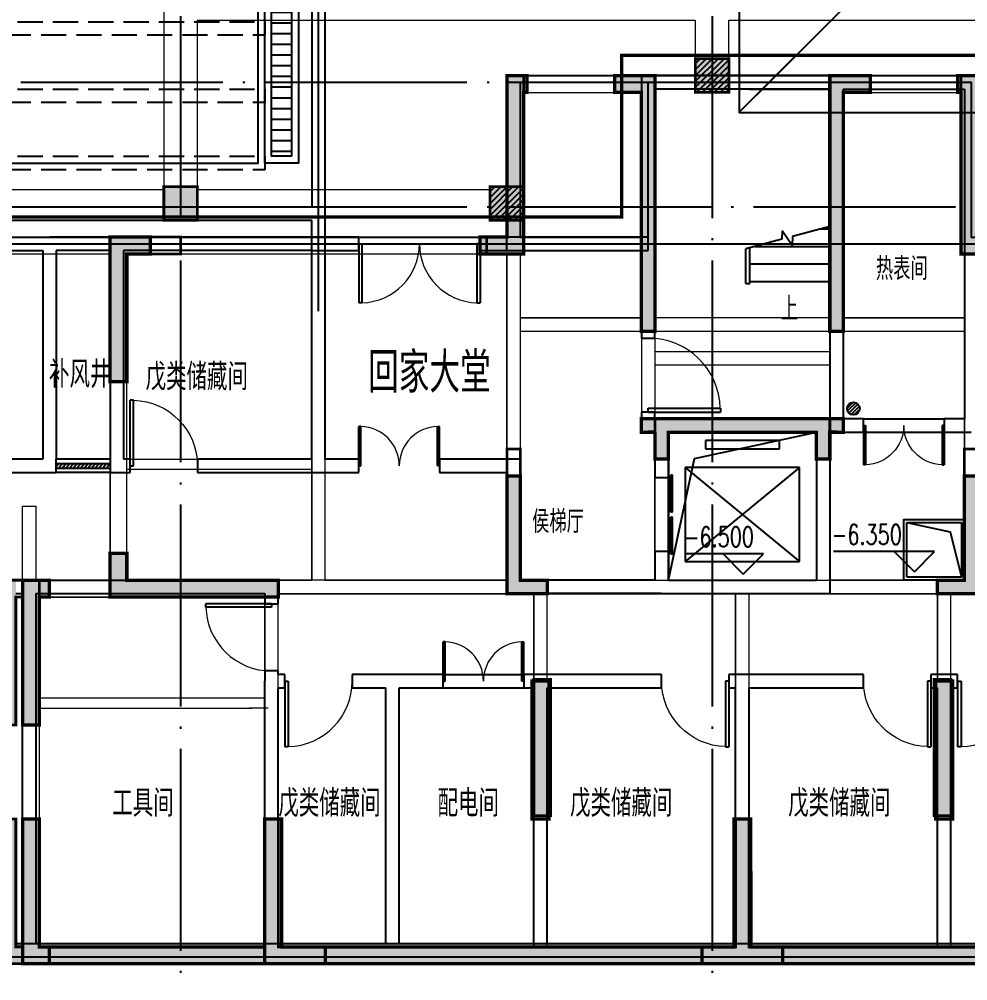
# Model space of a CAD drawing. Extents: x 290727 to 13733020, y 1731457 to 3643100.
# Drawn here: x 629512 to 643612, y 2141326 to 2155617 of the extents above; entities that cross this region are included whole.
import ezdxf

# ---------------------------------------------------------------- set-up
doc = ezdxf.new("R2010")
doc.units = 0
doc.header["$LTSCALE"] = 10
for name, pattern in [('__DASH', [0.35, 0.25, -0.1]), ('DASH', [0.35, 0.25, -0.1]), ('DASHED', [0.75, 0.5, -0.25]), ('DOTE', [2.42, 2, -0.2, 0.02, -0.2]), ('线型3', [500, 300, -200])]:
    doc.linetypes.add(name, pattern=pattern)
doc.layers.get('0').update_dxf_attribs({"linetype": 'CONTINUOUS'})
for name, color, linetype in [('AXIS', 3, 'CONTINUOUS'), ('BEAM_CON', 4, 'CONTINUOUS'), ('BEAM_DASH', 144, 'DASHED'), ('BEAM_SE', 144, 'DASHED'), ('COLU', 2, 'CONTINUOUS'), ('COLUMN', 9, 'CONTINUOUS'), ('DIM_ELEV', 3, 'CONTINUOUS'), ('DIM_SYMB', 3, 'CONTINUOUS'), ('DIM_给水', 3, 'CONTINUOUS'), ('DOTE', 8, 'DOTE'), ('EQUIP_地漏', 7, 'CONTINUOUS'), ('EVTR', 2, 'CONTINUOUS'), ('pl', 7, 'CONTINUOUS'), ('PUB_HATCH', 8, 'CONTINUOUS'), ('PUB_TEXT', 7, 'CONTINUOUS'), ('STAIR', 2, 'CONTINUOUS'), ('TWT_TEXT', 7, 'CONTINUOUS'), ('WALL', 255, 'CONTINUOUS'), ('WINDOW', 4, 'CONTINUOUS'), ('作业图', 4, 'CONTINUOUS'), ('回家路线', 4, 'CONTINUOUS'), ('排水', 61, 'CONTINUOUS'), ('文字', 4, 'CONTINUOUS'), ('柱', 2, 'CONTINUOUS'), ('水箱', 7, 'CONTINUOUS'), ('洞口边线', 7, 'CONTINUOUS'), ('看线', 163, 'CONTINUOUS'), ('防火分区示意线', 4, 'CONTINUOUS'), ('防火分区线', 7, 'CONTINUOUS'), ('集水坑', 181, 'DASH')]:
    doc.layers.add(name, color=color, linetype=linetype)
doc.layers.add('DIM_MODI', color=6, linetype='CONTINUOUS', plot=False)
for name, color, linetype, lineweight in [('S_ConcWall', 8, 'CONTINUOUS', 35), ('S_DoorDash', 174, '线型3', 18), ('S_Hole', 9, 'CONTINUOUS', 18)]:
    doc.layers.add(name, color=color, linetype=linetype, lineweight=lineweight)
doc.layers.get('0').off()
doc.styles.add('_TCH_DIM', font='SIMPLEX', dxfattribs={"bigfont": 'GBCBIG'})
doc.styles.add('HNSJY', font='HNSJY-07', dxfattribs={"width": 0.8, "bigfont": 'HNSJY-HZ'})
pattern_1 = [(90, (-619662.33, -2149479.24), (-158.75, 1e-14), [])]

# ---------------------------------------------------------------- blocks, each defined once
blk = doc.blocks.new('A$C55C93FC2')
at = {"layer": 'DOTE', "linetype": 'DOTE', "ltscale": 150}
for p, q in [((146984.1, 127235.5), (146984.1, 12200)), ((154884.1, 127235.5), (154884.1, 12200)), ((10299.5, 28242.4), (252290.8, 28242.4)), ((10299.5, 26392.4), (252290.8, 26392.4)), ((10299.5, 15242.4), (252290.8, 15242.4))]:
    blk.add_line(p, q, dxfattribs=at)
blk = doc.blocks.new('A$C1EDA5D86')
at = {"layer": 'DOTE'}
for p, q in [((5961, 19100), (71664, 19100)), ((5961, 8500), (71664, 8500))]:
    blk.add_line(p, q, dxfattribs=at)
blk = doc.blocks.new('A$C77C449D8')
at = {"layer": '看线'}
h = blk.add_hatch(dxfattribs=at)
h.set_pattern_fill('ANSI31', color=256, scale=100, angle=45, style=0)
h.set_pattern_definition(pattern_1)
h.paths.add_polyline_path([(7250, 8051), (4400, 8051), (4400, 8351), (7250, 8351)])
h = blk.add_hatch(dxfattribs=at)
h.set_pattern_fill('ANSI31', color=256, scale=100, angle=45, style=0)
h.set_pattern_definition(pattern_1)
h.paths.add_polyline_path([(13700, 8351), (8950, 8351), (8950, 8051), (13700, 8051)])
h = blk.add_hatch(dxfattribs=at)
h.set_pattern_fill('ANSI31', color=256, scale=100, angle=495.0027, style=0)
h.set_pattern_definition([(180.002708, (-620762.33, -2149479.24), (0.007502, -158.75), [])])
h.paths.add_polyline_path([(4700, 8051), (4400, 8051), (4400, 4101), (4700, 4101)])
h = blk.add_hatch(dxfattribs=at)
h.set_pattern_fill('ANSI31', color=256, scale=100, angle=495.0027, style=0)
h.set_pattern_definition([(180.002708, (-619462.33, -2149479.24), (0.007502, -158.75), [])])
h.paths.add_polyline_path([(13700, 4101), (13400, 4101), (13400, 8051), (13700, 8051)])
for points in [[(4300, 4001), (4300, 4501), (4300, 4501), (4300, 8451), (7250, 8451), (7250, 7951), (4800, 7951), (4800, 4001)], [(8950, 8451), (13800, 8451), (13800, 4001), (13300, 4001), (13300, 7951), (8950, 7951)], [(7250, 8051), (4400, 8051), (4400, 8351), (7250, 8351)], [(13700, 8351), (8950, 8351), (8950, 8051), (13700, 8051)], [(4700, 8051), (4400, 8051), (4400, 4101), (4700, 4101)], [(13700, 4101), (13400, 4101), (13400, 8051), (13700, 8051)]]:
    blk.add_lwpolyline(points, close=True)
at = {"layer": 'DIM_给水', "color": 8}
for points in [[(1191, 7101), (2151, 7101), (2151, 7701), (1191, 7701), (1191, 7101)], [(4250, 7601), (3400, 7601), (3400, 4701), (4250, 4701), (4250, 7601)], [(1191, 5901), (2151, 5901), (2151, 6501), (1191, 6501), (1191, 5901)]]:
    blk.add_lwpolyline(points, dxfattribs=at)
at = {"layer": 'TWT_TEXT', "color": 8}
for points in [[(3650, 6101), (3650, 6401), (4150, 6401), (4150, 6101)], [(3650, 5701), (3650, 6001), (4150, 6001), (4150, 5701)], [(3650, 5301), (3650, 5601), (4150, 5601), (4150, 5301)], [(3650, 4901), (3650, 5201), (4150, 5201), (4150, 4901)]]:
    blk.add_lwpolyline(points, close=True, dxfattribs=at)
at = {"layer": '排水'}
for points in [[(4400, 4101), (4400, 4401), (4400, 4401), (4400, 8351), (7250, 8351), (7250, 8051), (4700, 8051), (4700, 4101)], [(8950, 8351), (13700, 8351), (13700, 4101), (13400, 4101), (13400, 8051), (8950, 8051)]]:
    blk.add_lwpolyline(points, close=True, dxfattribs=at)
at = {"layer": '水箱', "color": 8, "linetype": '__DASH', "ltscale": 150, "flags": 128}
for points in [[(5100, 7401), (5100, 7601), (13100, 7601), (13300, 7601), (13300, 7401)], [(5100, 6401), (5100, 6601), (13100, 6601), (13300, 6601), (13300, 6401)], [(5100, 5901), (5100, 6101), (13100, 6101), (13300, 6101), (13300, 5901)], [(5100, 4901), (5100, 5101), (13100, 5101), (13300, 5101), (13300, 4901)], [(5100, 3901), (5100, 4101), (13100, 4101), (13300, 4101), (13300, 3901)]]:
    blk.add_lwpolyline(points, close=True, dxfattribs=at)
at = {"layer": '水箱', "color": 8, "linetype": 'Continuous', "flags": 128}
blk.add_lwpolyline([(5200, 7501), (5200, 4001), (13200, 4001), (13200, 7501)], close=True, dxfattribs=at)
blk = doc.blocks.new('A$C0FD13E37')
h = blk.add_hatch(color=0)
h.dxf.hatch_style = 1
h.paths.add_polyline_path([(13575, 4200), (13825, 4200), (13825, 2150), (13575, 2150)])
h.paths.add_polyline_path([(7575, 4200), (7825, 4200), (7825, 2150), (7575, 2150)])
h.paths.add_polyline_path([(3600, 0), (3600, 2150), (3850, 2150), (3850, 250), (4500, 250), (4500, 0)])
h.paths.add_polyline_path([(8800, 12950), (8800, 13200), (9400, 13200), (9400, 9400), (9200, 9400), (9200, 12950)])
h.paths.add_polyline_path([(12200, 12950), (12200, 9400), (12000, 9400), (12000, 13200), (12600, 13200), (12600, 12950)])
h.paths.add_polyline_path([(7200, 5500), (7200, 7250), (7400, 7250), (7400, 5700), (7800, 5700), (7800, 5500)])
h.paths.add_polyline_path([(14000, 5700), (14000, 7250), (14200, 7250), (14200, 5500), (13600, 5500), (13600, 5700)])
h.paths.add_polyline_path([(0, 0), (0, 2150), (250, 2150), (250, 250), (400, 250), (400, 0)])
h.paths.add_polyline_path([(250, 5450), (250, 3550), (0, 3550), (0, 5700), (400, 5700), (400, 5450)])
h.paths.add_polyline_path([(10100, 250), (10575, 250), (10575, 2150), (10825, 2150), (10825, 250), (11300, 250), (11300, 0), (10575, 0), (10100, 0)])
h.paths.add_polyline_path([(17550, 250), (17550, 2150), (17800, 2150), (17800, 0), (16900, 0), (16900, 250)])
h.paths.add_polyline_path([(19850, 5700), (19850, 6050), (20100, 6050), (20100, 5450), (17950, 5450), (17950, 5700)])
h.paths.add_polyline_path([(7450, 12950), (7450, 10550), (6800, 10550), (6800, 10800), (7200, 10800), (7200, 13200), (7500, 13200), (7500, 12950)])
h.paths.add_polyline_path([(14200, 13200), (14200, 10800), (14600, 10800), (14600, 10550), (13950, 10550), (13950, 12950), (13900, 12950), (13900, 13200)])
h.paths.add_polyline_path([(19850, 10550), (19500, 10550), (19500, 10800), (20100, 10800), (20100, 8650), (19850, 8650)])
h.paths.add_polyline_path([(1300, 5450), (1300, 6100), (1550, 6100), (1550, 5700), (3450, 5700), (3450, 5450)])
h.paths.add_polyline_path([(1550, 10550), (1550, 8650), (1300, 8650), (1300, 10800), (1900, 10800), (1900, 10550)])
h.paths.add_polyline_path([(28775, 4200), (29025, 4200), (29025, 2150), (28775, 2150)])
h.paths.add_polyline_path([(34775, 4199), (35025, 4199), (35025, 2149), (34775, 2149)])
h.paths.add_polyline_path([(38750, 250), (38750, 2149), (39000, 2149), (39000, 0), (38100, 0), (38100, 250)])
h.paths.add_polyline_path([(33400, 12949), (33800, 12949), (33800, 13199), (33200, 13199), (33200, 9399), (33400, 9399)])
h.paths.add_polyline_path([(30600, 13200), (30600, 9400), (30400, 9400), (30400, 12950), (30000, 12950), (30000, 13200)])
h.paths.add_polyline_path([(35200, 5700), (35200, 7249), (35400, 7249), (35400, 5500), (34800, 5500), (34800, 5700)])
h.paths.add_polyline_path([(28400, 5500), (28400, 7250), (28600, 7250), (28600, 5700), (29000, 5700), (29000, 5500)])
h.paths.add_polyline_path([(31300, 250), (31774, 250), (31775, 2150), (32025, 2150), (32024, 250), (32500, 250), (32500, 0), (32024, 0), (31300, 0)])
h.paths.add_polyline_path([(24800, 0), (24800, 2150), (25050, 2150), (25050, 250), (25700, 250), (25700, 0)])
h.paths.add_polyline_path([(22500, 5450), (22500, 6050), (22750, 6050), (22750, 5700), (24650, 5700), (24650, 5450)])
h.paths.add_polyline_path([(22500, 10800), (23100, 10800), (23100, 10550), (22750, 10550), (22750, 8650), (22500, 8650)])
h.paths.add_polyline_path([(28650, 12950), (28650, 10550), (28000, 10550), (28000, 10800), (28400, 10800), (28400, 13200), (28700, 13200), (28700, 12950)])
h.paths.add_polyline_path([(35400, 13199), (35400, 10799), (35800, 10799), (35800, 10549), (35150, 10549), (35150, 12949), (35100, 12949), (35100, 13199)])
h.paths.add_polyline_path([(41050, 5700), (41050, 6099), (41300, 6099), (41300, 5450), (39150, 5450), (39150, 5700)])
h.paths.add_polyline_path([(41300, 10799), (41300, 8649), (41050, 8649), (41050, 10549), (40700, 10549), (40700, 10799)])
h.paths.add_polyline_path([(42350, 5450), (42200, 5450), (42200, 5700), (42600, 5700), (42600, 3549), (42350, 3549)])
h.paths.add_polyline_path([(42600, 0), (42200, 0), (42200, 250), (42350, 250), (42350, 2149), (42600, 2149)])
h.paths.add_polyline_path([(21600, 0), (21175, 0), (21000, 0), (21000, 250), (21175, 250), (21175, 2150), (21425, 2150), (21425, 250), (21600, 250)])
h.paths.add_polyline_path([(30600, 8100), (30400, 8100), (30400, 7900), (30600, 7900), (30600, 7500), (30800, 7500), (30800, 7900), (33000, 7899), (33000, 7500), (33200, 7500), (33200, 7900), (33200, 7900), (33200, 8099)])
h.paths.add_polyline_path([(56275, 4200), (56525, 4200), (56525, 2150), (56275, 2150)])
h.paths.add_polyline_path([(50275, 4200), (50525, 4200), (50525, 2150), (50275, 2150)])
h.paths.add_polyline_path([(46300, 0), (46300, 2150), (46550, 2150), (46550, 250), (47200, 250), (47200, 0)])
h.paths.add_polyline_path([(51500, 12950), (51500, 13200), (52100, 13200), (52100, 9400), (51900, 9400), (51900, 12950)])
h.paths.add_polyline_path([(54900, 12950), (54900, 9400), (54700, 9400), (54700, 13200), (55300, 13200), (55300, 12950)])
h.paths.add_polyline_path([(49900, 5500), (49900, 7250), (50100, 7250), (50100, 5700), (50500, 5700), (50500, 5500)])
h.paths.add_polyline_path([(56700, 5700), (56700, 7250), (56900, 7250), (56900, 5500), (56300, 5500), (56300, 5700)])
h.paths.add_polyline_path([(42700, 0), (42700, 2150), (42950, 2150), (42950, 250), (43100, 250), (43100, 0)])
h.paths.add_polyline_path([(42950, 5450), (42950, 3550), (42700, 3550), (42700, 5700), (43100, 5700), (43100, 5450)])
h.paths.add_polyline_path([(52800, 250), (53275, 250), (53275, 2150), (53525, 2150), (53525, 250), (54000, 250), (54000, 0), (53275, 0), (52800, 0)])
h.paths.add_polyline_path([(60250, 250), (60250, 2150), (60500, 2150), (60500, 0), (59600, 0), (59600, 250)])
h.paths.add_polyline_path([(62550, 5700), (62550, 6050), (62800, 6050), (62800, 5450), (60300, 5450), (60300, 5700)])
h.paths.add_polyline_path([(50150, 12950), (50150, 10550), (49500, 10550), (49500, 10800), (49900, 10800), (49900, 13200), (50200, 13200), (50200, 12950)])
h.paths.add_polyline_path([(56900, 13200), (56900, 10800), (57300, 10800), (57300, 10550), (56650, 10550), (56650, 12950), (56600, 12950), (56600, 13200)])
h.paths.add_polyline_path([(62550, 10550), (62200, 10550), (62200, 10800), (62800, 10800), (62800, 8650), (62550, 8650)])
h.paths.add_polyline_path([(44000, 5450), (44000, 6100), (44250, 6100), (44250, 5700), (46500, 5700), (46500, 5450)])
h.paths.add_polyline_path([(44250, 10550), (44250, 8650), (44000, 8650), (44000, 10800), (44600, 10800), (44600, 10550)])
h.paths.add_polyline_path([(63850, 0), (63675, 0), (63675, 250), (63850, 250), (63850, 2150), (64100, 2150), (64100, 250), (64100, 0)])
h.paths.add_polyline_path([(63850, 3549), (63850, 5450), (63700, 5450), (63700, 5700), (64100, 5700), (64100, 3549)])
h.paths.add_polyline_path([(52100, 8100), (51900, 8100), (51900, 7900), (52100, 7900), (52100, 7500), (52300, 7500), (52300, 7900), (54500, 7900), (54500, 7500), (54700, 7500), (54700, 7900), (54900, 7900), (54900, 8100)])
h.paths.add_polyline_path([(9600, 7900), (11800, 7900)], flags=17)
edge = h.paths.add_edge_path()
edge.add_line((11800, 7500), (11800, 7900))
edge.add_line((11800, 7500), (11800, 7900))
edge = h.paths.add_edge_path()
edge.add_line((12000, 8100), (9400, 8100))
edge.add_line((9400, 8100), (9200, 8100))
edge.add_line((9200, 8100), (9200, 7900))
edge.add_line((9200, 7900), (9400, 7900))
at = {"layer": 'S_ConcWall', "color": 0, "lineweight": 35, "ltscale": 1}
for points in [[(50150, 12950), (50150, 10550), (49500, 10550), (49500, 10800), (49900, 10800), (49900, 13200), (50200, 13200), (50200, 12950)], [(51500, 12950), (51500, 13200), (52100, 13200), (52100, 9400), (51900, 9400), (51900, 12950)], [(54900, 12950), (54900, 9400), (54700, 9400), (54700, 13200), (55300, 13200), (55300, 12950)], [(56900, 13200), (56900, 10800), (57300, 10800), (57300, 10550), (56650, 10550), (56650, 12950), (56600, 12950), (56600, 13200)], [(44250, 10550), (44250, 8650), (44000, 8650), (44000, 10800), (44600, 10800), (44600, 10550)], [(49900, 5500), (49900, 7250), (50100, 7250), (50100, 5700), (50500, 5700), (50500, 5500)], [(56700, 5700), (56700, 7250), (56900, 7250), (56900, 5500), (56300, 5500), (56300, 5700)], [(44000, 5450), (44000, 6100), (44250, 6100), (44250, 5700), (46500, 5700), (46500, 5450)], [(42950, 5450), (42950, 3550), (42700, 3550), (42700, 5700), (43100, 5700), (43100, 5450)], [(50275, 4200), (50525, 4200), (50525, 2150), (50275, 2150)], [(56275, 4200), (56525, 4200), (56525, 2150), (56275, 2150)], [(42700, 0), (42700, 2150), (42950, 2150), (42950, 250), (43100, 250), (43100, 0)], [(46300, 0), (46300, 2150), (46550, 2150), (46550, 250), (47200, 250), (47200, 0)], [(52800, 250), (53275, 250), (53275, 2150), (53525, 2150), (53525, 250), (54000, 250), (54000, 0), (53275, 0), (52800, 0)]]:
    blk.add_lwpolyline(points, close=True, dxfattribs=at)
at = {"layer": 'S_ConcWall', "color": 0}
blk.add_lwpolyline([(52100, 8100), (51900, 8100), (51900, 7900), (52100, 7900), (52100, 7500), (52300, 7500), (52300, 7900), (54500, 7900), (54500, 7500), (54700, 7500), (54700, 7900), (54900, 7900), (54900, 8100)], close=True, dxfattribs=at)
blk = doc.blocks.new('A$C71BC4E5A')
at = {"layer": 'DIM_SYMB'}
blk.add_lwpolyline([(-525, 2010, 0, 0, 0), (-525, 2360, 80, 0, 0), (-525, 2660, 0, 0, 0)], format="xyseb", dxfattribs=at)
at = {"layer": 'STAIR'}
for p, q in [((-611, 2894), (-612, 2767)), ((-458, 2673), (-611, 2894)), ((100, 2955), (-457, 2808)), ((-33, 2920), (100, 2920)), ((100, 2140), (100, 2955)), ((-612, 2767), (-1150, 2625)), ((-457, 2808), (-458, 2673)), ((-1150, 2140), (-1150, 2625)), ((-1150, 2110), (-1150, 2625)), ((-1090, 2110), (-1090, 2641)), ((-1017, 2660), (100, 2660)), ((-1090, 2400), (100, 2400)), ((-1150, 2110), (-1090, 2110)), ((-1090, 2140), (100, 2140))]:
    blk.add_line(p, q, dxfattribs=at)
at = {"layer": 'PUB_TEXT', "style": '_TCH_DIM'}
blk.add_text('上', height=357, dxfattribs=at).set_placement((-629, 1555))
blk = doc.blocks.new('$TwtSys$00000141')
for p, q in [((-94, 8), (-10, 92)), ((-94, 8), (-10, 92)), ((-87, -35), (35, 87)), ((-87, -35), (35, 87)), ((-66, -66), (66, 66)), ((-66, -66), (66, 66)), ((-32, -87), (88, 33)), ((-32, -87), (88, 33)), ((11, -92), (92, -11)), ((11, -92), (92, -11))]:
    blk.add_line(p, q)
blk.add_circle((0, 0), 94)
blk.add_circle((0, 0), 94)
blk = doc.blocks.new('$DorLib2D$00000127')
at = {"color": 0, "linetype": 'Continuous'}
for p, q in [((-0.033, 0.795, -93.75), (-0.533, 0.795, -93.75)), ((-0.533, 0.795, -93.75), (-0.533, 0.69, -93.75)), ((-0.033, 0.795, -93.75), (-0.033, 0.69, -93.75)), ((0.033, 0.795, -93.75), (0.033, 0.69, -93.75)), ((0.533, 0.795, -93.75), (0.033, 0.795, -93.75)), ((0.533, 0.795, -93.75), (0.533, 0.69, -93.75)), ((-0.033, 0.69, -93.75), (-0.533, 0.69, -93.75)), ((0.533, 0.69, -93.75), (0.033, 0.69, -93.75)), ((0.5, 0.5, -93.75), (-0.5, 0.5, -93.75))]:
    blk.add_line(p, q, dxfattribs=at)
blk = doc.blocks.new('$DorLib2D$00000001')
for p, q in [((0.45, 0.975), (0.5, 0.975)), ((0.45, 0), (0.45, 0.975)), ((0.5, 0), (0.5, 0.975)), ((0.5, 0), (0.45, 0))]:
    blk.add_line(p, q)
at = {"lineweight": 13}
blk.add_arc((0.475, 0), 0.975, 91.4693, 180, dxfattribs=at)
blk = doc.blocks.new('$DorLib2D$00000002')
for p, q in [((-0.5, 0), (-0.5, 0.4875)), ((-0.475, 0.4875), (-0.5, 0.4875)), ((-0.475, 0), (-0.475, 0.4875)), ((0.475, 0), (0.475, 0.4875)), ((0.475, 0.4875), (0.5, 0.4875)), ((0.5, 0), (0.5, 0.4875)), ((-0.5, 0), (-0.475, 0)), ((0.5, 0), (0.475, 0))]:
    blk.add_line(p, q)
at = {"lineweight": 13}
for centre, start, end in [((-0.4875, 0), 0, 88.53072), ((0.4875, 0), 91.46928, 180)]:
    blk.add_arc(centre, 0.4875, start, end, dxfattribs=at)
blk = doc.blocks.new('$WINLIB2D$00000039')
at = {"color": 0}
for points in [[(-0.5, 0.5), (-0.5, -0.5)], [(0.5, 0.5), (-0.5, 0.5)], [(0.5, -0.5), (0.5, 0.5)], [(-0.5, 0.167), (0.5, 0.167)], [(-0.452, -0.167), (-0.5, 0.084)], [(-0.384, -0.167), (-0.448, 0.167)], [(-0.316, -0.167), (-0.38, 0.167)], [(-0.248, -0.167), (-0.312, 0.167)], [(-0.18, -0.167), (-0.244, 0.167)], [(-0.112, -0.167), (-0.176, 0.167)], [(-0.044, -0.167), (-0.108, 0.167)], [(0.024, -0.167), (-0.04, 0.167)], [(0.092, -0.167), (0.028, 0.167)], [(0.16, -0.167), (0.096, 0.167)], [(0.228, -0.167), (0.164, 0.167)], [(0.296, -0.167), (0.232, 0.167)], [(0.364, -0.167), (0.3, 0.167)], [(0.432, -0.167), (0.368, 0.167)], [(0.5, -0.167), (0.436, 0.167)], [(-0.5, -0.167), (0.5, -0.167)], [(0.5, -0.5), (-0.5, -0.5)]]:
    blk.add_lwpolyline(points, dxfattribs=at)
blk = doc.blocks.new('_FZH')
blk.add_lwpolyline([(-0.5, -0.5), (0.5, -0.5), (0.5, 0.5), (-0.5, 0.5)], close=True)
at = {"layer": 'PUB_HATCH'}
blk.add_solid([(-0.5, -0.5), (0.5, -0.5), (-0.5, 0.5), (0.5, 0.5)], dxfattribs=at)
blk = doc.blocks.new('车库建筑作业图')
at = {"layer": 'PUB_HATCH', "linetype": 'Continuous'}
for points in [[(629346, 2141780), (629362, 2141580), (629662, 2141580), (629662, 2141880), (629462, 2141880)], [(629346, 2141780), (629362, 2141580), (650962, 2141580), (650662, 2141880), (629462, 2141880)], [(629662, 2141880), (629662, 2141580), (633262, 2141580), (633262, 2141880)], [(633262, 2141880), (633262, 2141580), (635062, 2141580), (635062, 2141880)], [(635062, 2141880), (635062, 2141580), (637262, 2141580), (637262, 2141880)], [(637262, 2141880), (637262, 2141580), (640262, 2141580), (640262, 2141880)], [(640262, 2141880), (640262, 2141580), (643262, 2141580), (643262, 2141880)], [(643262, 2141880), (643262, 2141580), (647262, 2141580), (647262, 2141880)]]:
    blk.add_hatch(color=256, dxfattribs=at).paths.add_polyline_path(points)
blk.add_lwpolyline([(643562, 2148180), (643562, 2147280), (642662, 2147280), (642662, 2148180)], close=True)
blk.add_lwpolyline([(642707, 2148135), (643350, 2147996), (643517, 2147325)])
at = {"layer": 'DIM_ELEV'}
for p, q in [((640575, 2147670), (639420, 2147670)), ((640275, 2147370), (639975, 2147670)), ((640275, 2147370), (640575, 2147670)), ((643119, 2147704), (641618, 2147704)), ((642819, 2147404), (642519, 2147704)), ((642819, 2147404), (643119, 2147704))]:
    blk.add_line(p, q, dxfattribs=at)
at = {"layer": 'DIM_MODI', "linetype": 'Continuous'}
blk.add_line((650962, 2141580), (586862, 2141580), dxfattribs=at)
at = {"layer": 'DOTE', "linetype": 'Continuous', "ltscale": 150}
blk.add_line((633962, 2151280), (633962, 2159180), dxfattribs=at)
at = {"layer": 'EVTR'}
for p, q in [((639712, 2149355), (639712, 2149230)), ((640812, 2149355), (639712, 2149355)), ((640812, 2149230), (640812, 2149355)), ((639712, 2149230), (640812, 2149230)), ((641112, 2148955), (639412, 2148955)), ((639412, 2148955), (639412, 2147555)), ((641112, 2148955), (639412, 2147555)), ((639412, 2148955), (641112, 2147555)), ((641112, 2147555), (641112, 2148955)), ((639412, 2147555), (641112, 2147555))]:
    blk.add_line(p, q, dxfattribs=at)
at = {"layer": 'WALL', "linetype": 'Continuous'}
for p, q in [((633862, 2156480), (633862, 2152830)), ((634062, 2152730), (634062, 2156480)), ((624263, 2152830), (631663, 2152830)), ((632163, 2152830), (633862, 2152830)), ((624263, 2152630), (631663, 2152630)), ((632163, 2152630), (633862, 2152630)), ((633862, 2152180), (633862, 2152630)), ((634062, 2152380), (634062, 2152730)), ((629462, 2141880), (629662, 2141880)), ((629462, 2141880), (650662, 2141880)), ((629662, 2141880), (633262, 2141880)), ((633262, 2141880), (635062, 2141880)), ((635062, 2141880), (637262, 2141880)), ((637262, 2141880), (640262, 2141880)), ((640262, 2141880), (643262, 2141880)), ((643262, 2141880), (647262, 2141880)), ((629362, 2141580), (629662, 2141580)), ((629362, 2141580), (650962, 2141580)), ((629662, 2141580), (633262, 2141580)), ((633262, 2141580), (635062, 2141580)), ((635062, 2141580), (637262, 2141580)), ((637262, 2141580), (640262, 2141580)), ((640262, 2141580), (643262, 2141580)), ((643262, 2141580), (647262, 2141580))]:
    blk.add_line(p, q, dxfattribs=at)
at = {"layer": 'WALL'}
for p, q in [((638762, 2154780), (638762, 2152380)), ((641662, 2154780), (638762, 2154780)), ((641662, 2154780), (643762, 2154780)), ((636762, 2152180), (636762, 2154680)), ((636762, 2154680), (636962, 2154680)), ((636962, 2152380), (636962, 2154680)), ((638962, 2154580), (638962, 2152280)), ((641562, 2154580), (638962, 2154580)), ((641562, 2154580), (641562, 2149680)), ((641762, 2154580), (641762, 2149680)), ((641762, 2154580), (643562, 2154580)), ((643562, 2154580), (643562, 2152280)), ((625062, 2152380), (629962, 2152380)), ((630962, 2152380), (629962, 2152380)), ((634062, 2152380), (630962, 2152380)), ((634062, 2149080), (634062, 2152380)), ((634562, 2152380), (634062, 2152380)), ((634562, 2152180), (634562, 2152380)), ((638862, 2152380), (636362, 2152380)), ((636362, 2152380), (636362, 2152180)), ((636962, 2152380), (638762, 2152380)), ((638862, 2152180), (638862, 2152380)), ((625162, 2152180), (629862, 2152180)), ((629862, 2152180), (629862, 2149080)), ((630062, 2152180), (630062, 2149080)), ((630862, 2152180), (630062, 2152180)), ((630862, 2152180), (630862, 2149080)), ((631062, 2152180), (631062, 2149080)), ((633862, 2152180), (631062, 2152180)), ((633862, 2149080), (633862, 2152180)), ((633862, 2152180), (634562, 2152180)), ((636362, 2152180), (638862, 2152180)), ((636762, 2152180), (638762, 2152180)), ((638762, 2152180), (638762, 2150879)), ((638962, 2150879), (638962, 2152280)), ((643562, 2152280), (643562, 2149680)), ((638762, 2150879), (638962, 2150879)), ((638962, 2149779), (638762, 2149779)), ((638762, 2149779), (638762, 2149480)), ((638962, 2149680), (638962, 2149779)), ((638962, 2149680), (639062, 2149680)), ((639062, 2149680), (641462, 2149680)), ((641462, 2149680), (641562, 2149680)), ((642062, 2149680), (641762, 2149680)), ((642062, 2149480), (642062, 2149680)), ((643562, 2149680), (643262, 2149680)), ((643262, 2149680), (643262, 2149480)), ((638762, 2149480), (638962, 2149480)), ((638962, 2149480), (638962, 2148805)), ((639162, 2148805), (639162, 2149480)), ((639162, 2149480), (641362, 2149480)), ((641362, 2149480), (641362, 2147280)), ((641562, 2149480), (641562, 2147080)), ((641562, 2149480), (641662, 2149480)), ((641662, 2149480), (642062, 2149480)), ((643262, 2149480), (643662, 2149480)), ((629862, 2149080), (626263, 2149080)), ((630062, 2148880), (630062, 2149080)), ((630862, 2149080), (630862, 2148880)), ((631162, 2149080), (631062, 2149080)), ((631162, 2148880), (631162, 2149080)), ((633862, 2149080), (632162, 2149080)), ((632162, 2149080), (632162, 2148880)), ((634562, 2149080), (634062, 2149080)), ((634562, 2148880), (634562, 2149080)), ((636962, 2149080), (635762, 2149080)), ((635762, 2149080), (635762, 2148880)), ((636962, 2147280), (636962, 2149080)), ((626263, 2148880), (629962, 2148880)), ((629962, 2148880), (630062, 2148880)), ((630862, 2148880), (630962, 2148880)), ((630962, 2148880), (631162, 2148880)), ((632162, 2148880), (633962, 2148880)), ((633962, 2148880), (634562, 2148880)), ((635762, 2148880), (636762, 2148880)), ((636762, 2147080), (636762, 2148880)), ((638962, 2148805), (639162, 2148805)), ((639162, 2147705), (638962, 2147705)), ((638962, 2147705), (638962, 2147280)), ((639162, 2147280), (639162, 2147705)), ((629462, 2147280), (629662, 2147280)), ((629662, 2147280), (633362, 2147280)), ((633362, 2146930), (633362, 2147280)), ((638962, 2147280), (636962, 2147280)), ((639162, 2147280), (641362, 2147280)), ((629462, 2147080), (629562, 2147080)), ((629562, 2141880), (629562, 2147080)), ((629762, 2147080), (633162, 2147080)), ((629762, 2141880), (629762, 2147080)), ((633162, 2147080), (633162, 2146930)), ((639062, 2147080), (636762, 2147080)), ((639062, 2147080), (641562, 2147080)), ((633162, 2146930), (633362, 2146930)), ((633362, 2145930), (633162, 2145930)), ((633162, 2145930), (633162, 2145780)), ((633362, 2145880), (633362, 2145930)), ((633462, 2145880), (633362, 2145880)), ((633462, 2145680), (633462, 2145880)), ((635062, 2145880), (634462, 2145880)), ((634462, 2145880), (634462, 2145680)), ((635812, 2145880), (635062, 2145880)), ((635812, 2145680), (635812, 2145880)), ((637262, 2145880), (637012, 2145880)), ((637012, 2145880), (637012, 2145680)), ((639062, 2145880), (637262, 2145880)), ((639062, 2145680), (639062, 2145880)), ((640262, 2145880), (640062, 2145880)), ((640062, 2145880), (640062, 2145680)), ((642062, 2145880), (640262, 2145880)), ((642062, 2145680), (642062, 2145880)), ((643262, 2145880), (643062, 2145880)), ((643062, 2145880), (643062, 2145680)), ((643462, 2145880), (643262, 2145880)), ((643462, 2145680), (643462, 2145880)), ((633162, 2141880), (633162, 2145780)), ((633362, 2141880), (633362, 2145680)), ((633362, 2145680), (633462, 2145680)), ((634462, 2145680), (634962, 2145680)), ((634962, 2141880), (634962, 2145680)), ((635162, 2141880), (635162, 2145680)), ((635162, 2145680), (635812, 2145680)), ((637012, 2145680), (637162, 2145680)), ((637162, 2141880), (637162, 2145680)), ((637362, 2141880), (637362, 2145680)), ((637362, 2145680), (639062, 2145680)), ((640062, 2145680), (640162, 2145680)), ((640162, 2141880), (640162, 2145680)), ((640362, 2141880), (640362, 2145680)), ((640362, 2145680), (642062, 2145680)), ((643062, 2145680), (643162, 2145680)), ((643162, 2141880), (643162, 2145680)), ((643362, 2141880), (643362, 2145680)), ((643362, 2145680), (643462, 2145680))]:
    blk.add_line(p, q, dxfattribs=at)
at = {"layer": 'WINDOW'}
for p, q in [((642062, 2149680), (643262, 2149680)), ((642062, 2149480), (643262, 2149480))]:
    blk.add_line(p, q, dxfattribs=at)
at = {"layer": 'WINDOW', "linetype": 'Continuous'}
for p, q in [((635812, 2145880), (637012, 2145880)), ((635812, 2145680), (637012, 2145680))]:
    blk.add_line(p, q, dxfattribs=at)
at = {"layer": 'WINDOW'}
blk.add_lwpolyline([(640362, 2154580), (641562, 2154580)], dxfattribs=at)
at = {"layer": 'WINDOW', "linetype": 'DASH'}
blk.add_lwpolyline([(643517, 2148135), (643517, 2147325), (642707, 2147325), (642707, 2148135)], close=True, dxfattribs=at)
at = {"layer": '防火分区示意线', "color": 3, "linetype": 'DASH', "ltscale": 300, "const_width": 50}
blk.add_lwpolyline([(608619, 2174980), (624419, 2174980), (624419, 2157780), (617769, 2157780), (617769, 2155380), (622869, 2155380), (622869, 2152680), (630969, 2152680), (633969, 2152680), (638469, 2152680), (638469, 2155080), (644069, 2155080), (644069, 2152780), (647619, 2152780), (647619, 2158480), (695169, 2158480)], dxfattribs=at)
at = {"layer": '防火分区线', "linetype": 'Continuous', "flags": 128}
blk.add_lwpolyline([(608212, 2174580), (624012, 2174580), (624012, 2158180), (617363, 2158180), (617363, 2154680), (622162, 2154680), (622162, 2154680), (622162, 2152280), (630962, 2152280), (633962, 2152280), (638862, 2152280), (638862, 2154680), (643662, 2154680), (643662, 2152380), (648012, 2152380), (648012, 2158080), (695162, 2158080)], dxfattribs=at)
at = {"layer": '集水坑'}
blk.add_line((640212, 2154230), (643212, 2157230), dxfattribs=at)
blk.add_lwpolyline([(640212, 2158330), (640212, 2154230), (647312, 2154230), (647312, 2158330)], dxfattribs=at)
at = {"color": 8}
blk.add_blockref('A$C0FD13E37', (586862, 2141580), dxfattribs=at)
blk.add_blockref('A$C71BC4E5A', (641462, 2149580))
at = {"layer": 'COLUMN', "linetype": 'Continuous', "xscale": 500, "yscale": 500, "zscale": 500, "rotation": 270}
for p in [(639812, 2154780), (631913, 2152880), (636763, 2152880)]:
    blk.add_blockref('_FZH', p, dxfattribs=at)
at = {"layer": 'EQUIP_地漏'}
blk.add_blockref('$TwtSys$00000141', (641912, 2149830, 0), dxfattribs=at)
at = {"layer": 'WINDOW'}
for name, p, xscale, yscale, zscale, rotation in [('$DorLib2D$00000002', (635462, 2152280), 1799.999999999986, 1799.999999999986, -1800, 179.9999972824025), ('$DorLib2D$00000001', (638862, 2150329), 1100, 1100, 1100, 270), ('$DorLib2D$00000002', (642662, 2149580), -1200, 1200, 1200, 180), ('$WINLIB2D$00000039', (630462, 2148980), -799.999999998603, 200, 799.999999998603, 180), ('$DorLib2D$00000127', (639062, 2148255), 1100, 200, 1100, 270), ('$DorLib2D$00000001', (633262, 2146430), 1000, 1000, 1000, 90), ('$DorLib2D$00000001', (633962, 2145780), 1000, 1000, -1000, 180), ('$DorLib2D$00000001', (639562, 2145780), -1000, 1000, 1000, 180), ('$DorLib2D$00000001', (642562, 2145780), -1000, 1000, 1000, 180), ('$DorLib2D$00000001', (643962, 2145780), 1000, 1000, -1000, 180)]:
    blk.add_blockref(name, p, dxfattribs=dict(at, xscale=xscale, yscale=yscale, zscale=zscale, rotation=rotation))
for name, p, xscale, yscale, zscale in [('$DorLib2D$00000001', (631662, 2148980), -1000, 1000, -1000), ('$DorLib2D$00000002', (635162, 2148980), 1200, 1200, 1200)]:
    blk.add_blockref(name, p, dxfattribs=dict(at, xscale=xscale, yscale=yscale, zscale=zscale))
at = {"layer": 'WINDOW', "linetype": 'Continuous', "xscale": 1200, "yscale": 1200, "zscale": 1200}
blk.add_blockref('$DorLib2D$00000002', (636412, 2145780), dxfattribs=at)
at = {"layer": '回家路线', "linetype": 'Continuous'}
blk.add_blockref('A$C77C449D8', (619862, 2149479), dxfattribs=at)
at = {"layer": '文字', "linetype": 'Continuous'}
for name, p in [('A$C55C93FC2', (484928, 2126437)), ('A$C1EDA5D86', (580262, 2133180))]:
    blk.add_blockref(name, p, dxfattribs=at)
at = {"layer": 'PUB_TEXT'}
for s, height, style, width, p in [('热表间', 337.6, 'HNSJY', 0.8, (642247, 2151741)), ('补风井', 400, 'HNSJY', 0.8, (629956, 2150139)), ('戊类储藏间', 400, 'HNSJY', 0.8, (631391, 2150103)), ('侯梯厅', 337.6, 'HNSJY', 0.8, (637137, 2147982)), ('-6.500', 297.5, '_TCH_DIM', 0.705882, (639390, 2147775)), ('-6.350', 297.5, '_TCH_DIM', 0.705882, (641588, 2147809)), ('工具间', 400, 'HNSJY', 0.8, (630896, 2143764)), ('戊类储藏间', 400, 'HNSJY', 0.8, (633364, 2143764)), ('配电间', 400, 'HNSJY', 0.8, (635731, 2143764)), ('戊类储藏间', 400, 'HNSJY', 0.8, (637700, 2143764)), ('戊类储藏间', 400, 'HNSJY', 0.8, (640943, 2143764))]:
    blk.add_text(s, height=height, dxfattribs=dict(at, style=style, width=width)).set_placement(p)
at = {"layer": '文字', "linetype": 'Continuous', "style": 'HNSJY', "width": 0.8}
blk.add_text('回家大堂', height=600, dxfattribs=at).set_placement((634698, 2150066))
blk = doc.blocks.new('12-l')
h = blk.add_hatch()
h.set_pattern_fill('ANSI31', color=0, scale=500)
h.set_pattern_definition([(45, (3515011.92, -867926.534), (-44.1941738, 44.1941738), [])])
h.paths.add_polyline_path([(808180, -933598), (808180, -933098), (807680, -933098), (807680, -933598)])
h = blk.add_hatch()
h.set_pattern_fill('ANSI31', color=0, scale=500)
h.set_pattern_definition([(45, (3511962.07, -869826.534), (-44.1941738, 44.1941738), [])])
h.paths.add_polyline_path([(805130, -935498), (805130, -934998), (804630, -934998), (804630, -935498)])
at = {"color": 0, "const_width": 50}
for points in [[(798083, -946298), (801283, -946298)], [(807783, -946298), (802183, -946298)], [(808983, -946298), (814583, -946298)], [(798083, -946548), (801283, -946548)], [(802183, -946548), (807783, -946548)], [(814583, -946548), (808983, -946548)]]:
    blk.add_lwpolyline(points, dxfattribs=at)
at = {"layer": 'AXIS', "color": 0, "const_width": 35}
for points in [[(807680, -933098), (808180, -933098), (808180, -933598), (807680, -933598)], [(804630, -934998), (805130, -934998), (805130, -935498), (804630, -935498)]]:
    blk.add_lwpolyline(points, close=True, dxfattribs=at)
at = {"layer": 'BEAM_CON', "color": 0, "lineweight": 18, "ltscale": 1}
for p, q in [((807080, -933548), (809680, -933548)), ((799580, -935748), (801280, -935748)), ((801280, -935748), (802080, -935748)), ((802080, -935748), (804480, -935748)), ((806880, -937148), (806880, -938448)), ((809880, -937147), (809880, -938447)), ((807080, -937448), (809680, -937448)), ((798980, -940448), (798980, -937898)), ((807280, -940848), (807280, -939047)), ((809480, -940848), (809480, -939047)), ((799230, -939198), (801980, -939197)), ((799230, -939198), (801980, -939197)), ((799230, -939198), (801980, -939197)), ((797681, -940848), (797681, -939748)), ((797681, -939748), (797881, -939748)), ((797881, -940848), (797881, -939748)), ((798080, -940848), (798980, -940848)), ((801130, -940848), (801980, -940848)), ((807180, -940848), (808380, -940848)), ((808380, -940848), (809580, -940848)), ((797930, -942598), (801280, -942597)), ((797930, -942598), (801280, -942597)), ((797930, -942598), (801280, -942597)), ((797680, -944398), (797680, -942998)), ((798080, -946548), (801280, -946548)), ((802180, -946548), (807780, -946548)), ((808980, -946548), (814580, -946548))]:
    blk.add_line(p, q, dxfattribs=at)
at = {"layer": 'BEAM_SE', "color": 0, "lineweight": 18, "ltscale": 1}
for p, q in [((807080, -933348), (809680, -933348)), ((799580, -935998), (801280, -935998)), ((801280, -935998), (802080, -935998)), ((801980, -940848), (801980, -935998)), ((802080, -935998), (804480, -935998)), ((802180, -940848), (802180, -935998)), ((804880, -939298), (804880, -935998)), ((805080, -939298), (805080, -935998)), ((811680, -939298), (811680, -935998)), ((805080, -936948), (806880, -936948)), ((809880, -936948), (811680, -936948)), ((805080, -937148), (806880, -937148)), ((807080, -937148), (807080, -938448)), ((809680, -937147), (809680, -938447)), ((809880, -937148), (811680, -937148)), ((807080, -937648), (809680, -937648)), ((799230, -940448), (799230, -937898)), ((799230, -939048), (801980, -939047)), ((799230, -939048), (801980, -939047)), ((807080, -940848), (807080, -939047)), ((809680, -940848), (809680, -939047)), ((802180, -940848), (804880, -940848)), ((805480, -940848), (807180, -940848)), ((809580, -940848), (811280, -940848)), ((798080, -941098), (798980, -941098)), ((801280, -944398), (801280, -941098)), ((801480, -944398), (801480, -941048)), ((801480, -941048), (802080, -941048)), ((802080, -941048), (804880, -941048)), ((805280, -942348), (805280, -941048)), ((805480, -942348), (805480, -941048)), ((805480, -941048), (807180, -941048)), ((807180, -941048), (808280, -941048)), ((808280, -944398), (808280, -941048)), ((808480, -941048), (809580, -941048)), ((808480, -944398), (808480, -941048)), ((809580, -941048), (811280, -941048)), ((811280, -942348), (811280, -941048)), ((811480, -942348), (811480, -941048)), ((797930, -942748), (801280, -942747)), ((797930, -942748), (801330, -942747)), ((797930, -944398), (797930, -942998)), ((805280, -946298), (805280, -944398)), ((805480, -946298), (805480, -944398)), ((811280, -946298), (811280, -944398)), ((811480, -946298), (811480, -944398)), ((798080, -946298), (801280, -946298)), ((802180, -946298), (807780, -946298)), ((808980, -946298), (814580, -946298))]:
    blk.add_line(p, q, dxfattribs=at)
at = {"layer": 'S_ConcWall', "color": 0, "lineweight": 35, "ltscale": 1, "const_width": 50}
for points in [[(805180, -933598), (805130, -933598), (805130, -935998), (804480, -935998), (804480, -935748), (804880, -935748), (804880, -933348), (805180, -933348)], [(806880, -933598), (806480, -933598), (806480, -933348), (807080, -933348), (807080, -937148), (806880, -937148)], [(810280, -933598), (809880, -933598), (809880, -937148), (809680, -937148), (809680, -933348), (810280, -933348)], [(811580, -933348), (811880, -933348), (811880, -935748), (812280, -935748), (812280, -935998), (811630, -935998), (811630, -933598), (811580, -933598)], [(799580, -935998), (799230, -935998), (799230, -937898), (798980, -937898), (798980, -935748), (799580, -935748)], [(805480, -941048), (804880, -941048), (804880, -939298), (805080, -939298), (805080, -940848), (805480, -940848)], [(811280, -940848), (811680, -940848), (811680, -939298), (811880, -939298), (811880, -941048), (811280, -941048)], [(801480, -941098), (798980, -941098), (798980, -940448), (799230, -940448), (799230, -940848), (801480, -940848)], [(798080, -941098), (797930, -941098), (797930, -942998), (797680, -942998), (797680, -940848), (798080, -940848)], [(805255, -944398), (805255, -942348), (805505, -942348), (805505, -944398)], [(811255, -944398), (811255, -942348), (811505, -942348), (811505, -944398)], [(798080, -946548), (797680, -946548), (797680, -944398), (797930, -944398), (797930, -946298), (798080, -946298)], [(802180, -946548), (801280, -946548), (801280, -944398), (801530, -944398), (801530, -946298), (802180, -946298)], [(807780, -946548), (807780, -946298), (808256, -946298), (808255, -944398), (808505, -944398), (808506, -946298), (808980, -946298), (808980, -946548), (808256, -946548)]]:
    blk.add_lwpolyline(points, close=True, dxfattribs=at)
at = {"layer": 'S_ConcWall', "color": 0, "const_width": 50}
blk.add_lwpolyline([(807080, -938448), (806880, -938448), (806880, -938648), (807080, -938647)], dxfattribs=at)
at = {"layer": 'S_ConcWall', "color": 0, "lineweight": 35, "ltscale": 1, "const_width": 50}
blk.add_lwpolyline([(807080, -938448), (809880, -938448), (809880, -938648), (809680, -938647), (809680, -939047), (809480, -939048), (809480, -938648), (807280, -938648), (807281, -939047), (807081, -939047), (807080, -938647)], dxfattribs=at)
at = {"layer": 'S_DoorDash', "color": 0, "linetype": 'Continuous', "lineweight": 18, "ltscale": 1}
for p, q in [((805180, -933348), (806480, -933348)), ((810280, -933348), (811580, -933348))]:
    blk.add_line(p, q, dxfattribs=at)
at = {"layer": 'S_DoorDash', "color": 0, "lineweight": 18, "ltscale": 1}
for p, q in [((805180, -933598), (806480, -933598)), ((810280, -933598), (811580, -933598))]:
    blk.add_line(p, q, dxfattribs=at)
at = {"layer": 'S_Hole', "color": 0, "ltscale": 1}
blk.add_lwpolyline([(807280, -940848), (809480, -940848), (809480, -938648), (807280, -938648), (807280, -940848)], close=True, dxfattribs=at)
at = {"layer": '柱', "color": 0, "const_width": 35}
blk.add_lwpolyline([(808180, -933598), (808180, -933098), (807680, -933098), (807680, -933598)], close=True, dxfattribs=at)
blk.add_lwpolyline([(804880, -934998), (804630, -934998), (804630, -935498), (804880, -935498)], dxfattribs=at)
at = {"layer": '洞口边线', "color": 0, "ltscale": 1}
blk.add_lwpolyline([(809480, -938648), (807280, -938648), (807280, -940848), (807669, -939037), (809480, -938648)], close=True, dxfattribs=at)
blk.add_lwpolyline([(809480, -938648), (807280, -938648), (807280, -940848), (807669, -939037), (809480, -938648)], close=True, dxfattribs=at)
blk = doc.blocks.new('梁图-10.22')
at = {"color": 0}
blk.add_lwpolyline([(-1523874, 185803), (-1480274, 185802), (-1459774, 185800), (-1459774, 191502), (-1461074, 191502), (-1461074, 196601), (-1464974, 196601), (-1464974, 196601), (-1466555, 196601), (-1466974, 196601), (-1466974, 197336), (-1466974, 197336), (-1466974, 199002), (-1473974, 199002), (-1473974, 196602), (-1480874, 196602), (-1488474, 196603), (-1488474, 199002), (-1495473, 199003), (-1495474, 196603), (-1509674, 196603), (-1509674, 199003), (-1516674, 199003), (-1516674, 196603), (-1522574, 196603), (-1522574, 191505), (-1523874, 191505), (-1523874, 185805)], dxfattribs=at)
at = {"layer": 'BEAM_DASH', "color": 0, "lineweight": 18}
for p, q in [((-1479074, 200108), (-1479074, 197358)), ((-1478574, 197358), (-1478574, 199833)), ((-1478574, 199833), (-1472519, 199833)), ((-1472519, 199833), (-1471174, 199833)), ((-1471174, 199833), (-1471174, 199258)), ((-1470674, 199258), (-1470674, 199833)), ((-1470674, 199833), (-1468421, 199833)), ((-1468421, 199833), (-1463224, 199833)), ((-1472374, 199008), (-1473724, 199008)), ((-1471174, 199008), (-1471774, 199008)), ((-1469174, 199008), (-1470674, 199008)), ((-1467224, 199008), (-1468574, 199008)), ((-1471774, 198808), (-1471174, 198808)), ((-1470674, 198808), (-1469174, 198808)), ((-1473724, 198758), (-1472374, 198758)), ((-1468574, 198758), (-1467224, 198758)), ((-1479074, 197308), (-1486474, 197308)), ((-1474224, 197308), (-1478574, 197308)), ((-1486474, 196908), (-1479074, 196908)), ((-1478574, 196908), (-1474224, 196908)), ((-1479874, 196608), (-1482574, 196608)), ((-1478824, 196608), (-1479274, 196608)), ((-1476774, 196608), (-1478824, 196608)), ((-1474274, 196608), (-1476774, 196608)), ((-1482574, 196358), (-1479874, 196358)), ((-1479274, 196358), (-1478824, 196358)), ((-1478824, 196358), (-1476774, 196358)), ((-1476874, 196358), (-1476874, 191508)), ((-1476774, 196358), (-1474274, 196358)), ((-1476674, 191508), (-1476674, 196358)), ((-1473974, 196358), (-1473974, 195308)), ((-1473774, 195408), (-1473774, 196358)), ((-1467174, 196358), (-1467174, 195408)), ((-1471974, 195408), (-1473774, 195408)), ((-1469174, 195408), (-1471774, 195408)), ((-1467174, 195408), (-1468974, 195408)), ((-1473974, 195308), (-1473974, 193458)), ((-1473774, 195208), (-1471974, 195208)), ((-1473774, 193458), (-1473774, 195208)), ((-1471774, 195208), (-1469174, 195208)), ((-1468974, 195208), (-1467174, 195208)), ((-1467174, 195208), (-1467174, 193458)), ((-1479874, 194458), (-1479874, 191908)), ((-1479624, 191908), (-1479624, 194458)), ((-1471774, 193308), (-1471774, 191508)), ((-1471574, 191508), (-1471574, 193308)), ((-1469374, 193308), (-1469374, 191508)), ((-1469174, 191508), (-1469174, 193308)), ((-1479874, 191508), (-1480924, 191508)), ((-1476774, 191508), (-1477474, 191508)), ((-1473974, 191508), (-1476774, 191508)), ((-1471774, 191508), (-1473374, 191508)), ((-1470474, 191508), (-1471574, 191508)), ((-1469374, 191508), (-1470474, 191508)), ((-1467574, 191508), (-1469174, 191508)), ((-1480924, 191258), (-1479874, 191258)), ((-1477574, 191258), (-1477574, 187958)), ((-1477374, 191308), (-1476774, 191308)), ((-1477374, 187958), (-1477374, 191258)), ((-1476774, 191308), (-1473974, 191308)), ((-1473574, 191308), (-1473574, 190033)), ((-1473374, 191308), (-1471674, 191308)), ((-1473374, 190033), (-1473374, 191308)), ((-1471674, 191308), (-1470574, 191308)), ((-1470574, 191308), (-1470574, 187958)), ((-1470374, 191308), (-1469274, 191308)), ((-1470374, 187958), (-1470374, 191308)), ((-1469274, 191308), (-1467574, 191308)), ((-1467574, 191308), (-1467574, 190033)), ((-1467374, 190033), (-1467374, 191308)), ((-1481174, 189358), (-1481174, 187958)), ((-1480924, 187958), (-1480924, 189358)), ((-1473574, 188008), (-1473574, 186058)), ((-1473374, 186058), (-1473374, 188008)), ((-1467574, 188008), (-1467574, 186058)), ((-1467374, 186058), (-1467374, 188008))]:
    blk.add_line(p, q, dxfattribs=at)
at = {"layer": 'COLU', "color": 0, "const_width": 40}
for points in [[(-1470674, 199258), (-1471174, 199258), (-1471174, 198758), (-1470674, 198758)], [(-1479074, 197358), (-1479074, 196858), (-1478574, 196858), (-1478574, 197358)], [(-1473724, 197358), (-1474224, 197358), (-1474224, 196858), (-1473724, 196858)]]:
    blk.add_lwpolyline(points, close=True, dxfattribs=at)
at = {"layer": 'WALL', "color": 0, "const_width": 40}
for points in [[(-1460024, 191258), (-1460024, 186058), (-1463374, 186058), (-1463374, 187908), (-1463574, 187908), (-1463574, 186058), (-1470374, 186058), (-1470374, 187958), (-1470574, 187958), (-1470574, 186058), (-1477374, 186058), (-1477374, 187958), (-1477574, 187958), (-1477574, 186058), (-1480924, 186058), (-1480924, 187958), (-1481174, 187958), (-1481174, 186058), (-1481274, 186058), (-1481274, 187957), (-1481524, 187957), (-1481524, 186058), (-1484874, 186058), (-1484874, 187957), (-1485074, 187957), (-1485074, 186058), (-1491875, 186058), (-1491874, 187958), (-1492074, 187958), (-1492075, 186058), (-1498874, 186058), (-1498874, 187908), (-1499074, 187908), (-1499074, 186058), (-1506074, 186058), (-1506074, 187908), (-1506274, 187908), (-1506274, 186058), (-1513074, 186058), (-1513074, 187958), (-1513274, 187958), (-1513274, 186058), (-1520074, 186058), (-1520074, 187958), (-1520274, 187958), (-1520274, 186058), (-1523624, 186058), (-1523624, 191258), (-1520074, 191258), (-1520074, 191508), (-1522324, 191508), (-1522324, 196358), (-1519424, 196358), (-1519424, 202558), (-1525974, 202558)], [(-1473724, 197358), (-1473724, 199008), (-1473974, 199008), (-1473974, 197358)], [(-1474274, 196358), (-1473724, 196358), (-1473724, 196858)], [(-1473974, 196858), (-1473974, 196608)], [(-1522574, 196608), (-1522574, 191508), (-1523874, 191508), (-1523874, 185808), (-1459774, 185808)], [(-1473974, 196608), (-1474274, 196608), (-1474274, 196358)]]:
    blk.add_lwpolyline(points, dxfattribs=at)
for points in [[(-1471774, 195208), (-1471774, 199008), (-1472374, 199008), (-1472374, 198758), (-1471974, 198758), (-1471974, 195208)], [(-1468974, 195208), (-1468974, 198758), (-1468574, 198758), (-1468574, 199008), (-1469174, 199008), (-1469174, 195208)], [(-1467224, 196358), (-1466674, 196358), (-1466674, 196608), (-1466974, 196608), (-1466974, 199008), (-1467224, 199008)], [(-1478824, 196358), (-1478824, 196608), (-1479874, 196608), (-1479874, 194458), (-1479624, 194458), (-1479624, 196358)], [(-1471574, 193308), (-1471574, 193708), (-1469374, 193708), (-1469374, 193308), (-1469174, 193308), (-1469174, 193908), (-1471774, 193908), (-1471774, 193308)], [(-1473374, 191308), (-1473374, 191508), (-1473774, 191508), (-1473774, 193458), (-1473974, 193458), (-1473974, 191308)], [(-1466974, 191308), (-1466974, 193458), (-1467174, 193458), (-1467174, 191508), (-1467574, 191508), (-1467574, 191308)], [(-1479874, 191258), (-1477374, 191258), (-1477374, 191508), (-1479624, 191508), (-1479624, 191908), (-1479874, 191908)], [(-1480924, 189358), (-1480924, 191508), (-1481524, 191508), (-1481524, 189357), (-1481274, 189357), (-1481274, 191258), (-1481174, 191258), (-1481174, 189358)], [(-1473324, 188008), (-1473324, 190033), (-1473574, 190033), (-1473574, 188008)], [(-1467374, 188008), (-1467374, 190033), (-1467624, 190033), (-1467624, 188008)]]:
    blk.add_lwpolyline(points, close=True, dxfattribs=at)

msp = doc.modelspace()

# ---------------------------------------------------------------- block references
at = {"layer": 'pl', "color": 8, "linetype": 'ByBlock'}
msp.add_blockref('12-l', (-168118, 3088127, 0), dxfattribs=at)
at = {"layer": '作业图', "color": 8, "linetype": 'ByBlock', "extrusion": (8.37508e-20, 6.90696e-07, 1)}
msp.add_blockref('梁图-10.22', (2110736, 1955772, 0), dxfattribs=at)
at = {"layer": '作业图', "linetype": 'Continuous'}
msp.add_blockref('车库建筑作业图', (0, 0), dxfattribs=at)

doc.saveas('drawing.dxf')
